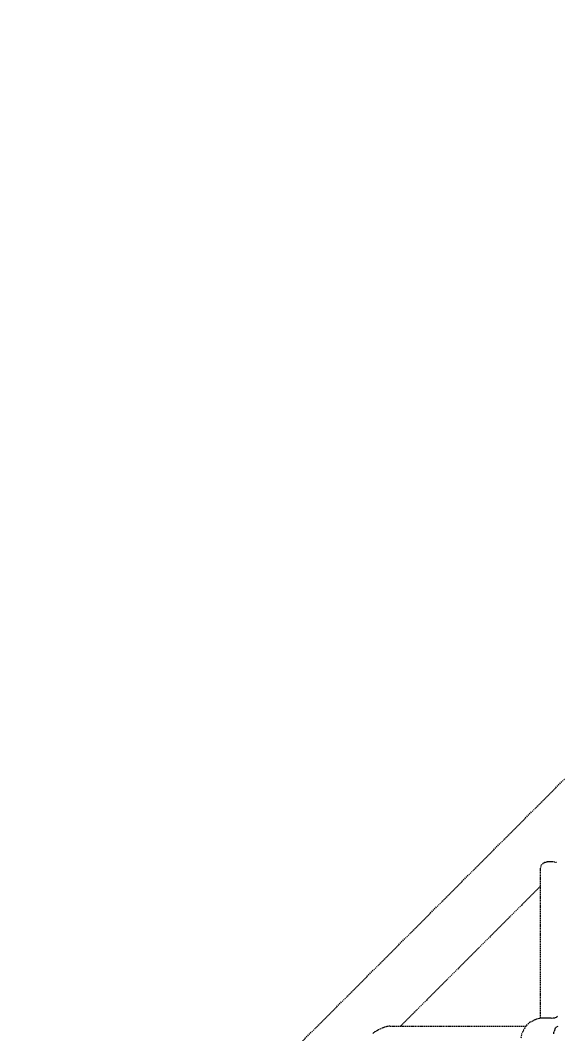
# Model space of a CAD drawing. Header units: millimetres. Extents: x -5899 to 5819, y -5159 to 4068.
# Drawn here: x -2864 to -2315, y 240 to 1275 of the extents above; entities that cross this region are included whole.
import ezdxf

# ---------------------------------------------------------------- set-up
doc = ezdxf.new("R2010")
doc.units = ezdxf.units.MM
doc.linetypes.add('HIDDEN', pattern=[1.905, 1.27, -0.635])
for name, color, linetype in [('DIKOM_ОБЪЕКТ', 7, 'Continuous'), ('DIKOM_РАЗМЕР_ЗОНА', 7, 'Continuous'), ('DIKOM_РАЗМЕР_ОБЪЕКТА', 7, 'Continuous')]:
    doc.layers.add(name, color=color, linetype=linetype)
doc.styles.add('style1', font='arialbd.ttf', dxfattribs={"width": 0.8})
doc.dimstyles.new('1-50', dxfattribs={"dimtxt": 300, "dimasz": 200, "dimexe": 100, "dimexo": 0, "dimgap": 100, "dimtad": 1, "dimtxsty": 'style1', "dimcen": 200, "dimclrd": 7, "dimclre": 7, "dimclrt": 7, "dimadec": 1, "dimazin": 2, "dimtfac": 1, "dimtmove": 0, "dimatfit": 2, "dimfxl": 0, "dimlwd": 25, "dimlwe": 18, "dimarcsym": 0})

# ---------------------------------------------------------------- blocks, each defined once
blk = doc.blocks.new('*D0')
at = {"layer": 'Defpoints', "color": 0, "transparency": 16777216}
for p in [(-587.3, 2301.2), (-4790.6, -2120.1), (-586.7, -2120.1)]:
    blk.add_point(p, dxfattribs=at)
at = {"layer": 'DIKOM_РАЗМЕР_ОБЪЕКТА', "color": 7, "lineweight": 18, "transparency": 16777216}
for p, q in [((-587.3, 2301.2), (-4890.6, 2301.2)), ((-586.7, -2120.1), (-4890.6, -2120.1))]:
    blk.add_line(p, q, dxfattribs=at)
at = {"layer": 'DIKOM_РАЗМЕР_ОБЪЕКТА', "color": 7, "lineweight": 25, "transparency": 16777216}
blk.add_line((-4790.6, 2101.2), (-4790.6, -1920.1), dxfattribs=at)
at = {"layer": 'DIKOM_РАЗМЕР_ОБЪЕКТА', "color": 7, "transparency": 16777216}
for points in [[(-4823.9, 2101.2), (-4757.2, 2101.2), (-4790.6, 2301.2)], [(-4823.9, -1920.1), (-4757.2, -1920.1), (-4790.6, -2120.1)]]:
    blk.add_solid(points, dxfattribs=at)
at = {"layer": 'DIKOM_РАЗМЕР_ОБЪЕКТА', "color": 7, "transparency": 16777216, "insert": (-5069.3, 85.6), "char_height": 300, "attachment_point": 5, "rotation": 90, "style": 'style1'}
blk.add_mtext('{\\fArial|b0|i0|c204|p34;\\H1.16667x;4400}', dxfattribs=at)
blk = doc.blocks.new('*D2')
at = {"layer": 'Defpoints', "color": 0, "transparency": 16777216}
for p in [(-5423.1, 4068.5), (-588.6, 4068.5), (-588.6, -3888.2)]:
    blk.add_point(p, dxfattribs=at)
at = {"layer": 'DIKOM_РАЗМЕР_ЗОНА', "color": 7, "lineweight": 18, "transparency": 16777216}
for p, q in [((-588.6, 4068.5), (-5523.1, 4068.5)), ((-588.6, -3888.2), (-5523.1, -3888.2))]:
    blk.add_line(p, q, dxfattribs=at)
at = {"layer": 'DIKOM_РАЗМЕР_ЗОНА', "color": 7, "lineweight": 25, "transparency": 16777216}
blk.add_line((-5423.1, -3688.2), (-5423.1, 3868.5), dxfattribs=at)
at = {"layer": 'DIKOM_РАЗМЕР_ЗОНА', "color": 7, "transparency": 16777216}
for points in [[(-5456.4, 3868.5), (-5389.8, 3868.5), (-5423.1, 4068.5)], [(-5456.4, -3688.2), (-5389.8, -3688.2), (-5423.1, -3888.2)]]:
    blk.add_solid(points, dxfattribs=at)
at = {"layer": 'DIKOM_РАЗМЕР_ЗОНА', "color": 7, "transparency": 16777216, "insert": (-5701.8, 90.1), "char_height": 300, "attachment_point": 5, "rotation": 90, "style": 'style1'}
blk.add_mtext('{\\fArial|b0|i0|c204|p34;\\H1.16667x;7900}', dxfattribs=at)

msp = doc.modelspace()

# ---------------------------------------------------------------- linework, layer by layer
at = {"layer": 'DIKOM_ОБЪЕКТ', "color": 7, "linetype": 'HIDDEN', "lineweight": 15}
for p, q in [((-2637.619, 170.93), (-1737.798, 1070.777)), ((-2330.311, 414.051), (-2331.053, 413.432)), ((-2329.299, 414.677), (-2330.176, 414.138)), ((-2328.209, 415.174), (-2329.15, 414.748)), ((-2327.584, 415.368), (-2328.046, 415.23)), ((-2327.075, 415.52), (-2327.584, 415.368)), ((-2326.413, 415.638), (-2326.902, 415.56)), ((-2325.849, 415.768), (-2326.413, 415.638)), ((-2324.588, 415.941), (-2325.667, 415.801)), ((-2323.359, 416.004), (-2324.239, 415.967)), ((-2322.158, 416.05), (-2323.165, 416.022)), ((-2320.971, 415.985), (-2321.601, 416.027)), ((-2319.84, 415.931), (-2320.777, 415.979)), ((-2319.203, 415.852), (-2319.653, 415.918)), ((-2317.85, 415.64), (-2318.562, 415.742)), ((-2316.984, 415.423), (-2317.407, 415.539)), ((-2316.249, 415.21), (-2316.842, 415.384)), ((-2332.783, 256.204), (-2332.783, 409.586)), ((-2332.702, 410.234), (-2332.775, 409.694)), ((-2332.334, 411.618), (-2332.598, 410.797)), ((-2331.876, 412.465), (-2332.285, 411.717)), ((-2331.254, 413.237), (-2331.811, 412.561)), ((-2332.783, 390.943), (-2475.524, 248.202)), ((-2346.643, 249.651), (-2349.91, 244.272)), ((-2343.073, 252.185), (-2346.643, 249.651)), ((-2336.873, 255.335), (-2343.073, 252.185)), ((-2331.955, 256.381), (-2336.873, 255.335)), ((-2331.136, 256.26), (-2331.615, 256.318)), ((-2330.417, 256.209), (-2331.136, 256.26)), ((-2329.542, 256.183), (-2330.349, 256.204)), ((-2328.579, 256.185), (-2329.468, 256.18)), ((-2327.54, 256.215), (-2328.506, 256.185)), ((-2326.446, 256.271), (-2327.469, 256.217)), ((-2325.31, 256.355), (-2326.375, 256.275)), ((-2324.142, 256.461), (-2325.242, 256.36)), ((-2322.966, 256.31), (-2323.958, 256.482)), ((-2321.794, 256.196), (-2322.91, 256.303)), ((-2320.638, 256.166), (-2321.743, 256.194)), ((-2319.534, 256.235), (-2320.592, 256.168)), ((-2318.498, 256.402), (-2319.493, 256.24)), ((-2317.551, 256.659), (-2318.46, 256.412)), ((-2316.724, 257.001), (-2317.515, 256.673)), ((-2316.04, 257.426), (-2316.692, 257.019)), ((-2316.013, 257.45), (-2315.498, 257.919)), ((-2315.476, 257.948), (-2315.181, 258.348)), ((-2503.299, 241.205), (-2503.81, 240.629)), ((-2502.554, 241.849), (-2503.299, 241.205)), ((-2501.67, 242.426), (-2502.515, 241.882)), ((-2500.7, 242.889), (-2501.643, 242.442)), ((-2499.161, 243.749), (-2500.42, 242.985)), ((-2498.118, 244.305), (-2499.156, 243.752)), ((-2497.366, 244.707), (-2498.119, 244.305)), ((-2495.579, 245.579), (-2497.333, 244.723)), ((-2493.775, 246.344), (-2495.557, 245.589)), ((-2493.148, 246.57), (-2493.747, 246.355)), ((-2492.598, 246.768), (-2493.148, 246.57)), ((-2492, 246.995), (-2492.598, 246.768)), ((-2490.314, 247.52), (-2491.967, 247.006)), ((-2489.443, 247.726), (-2490.275, 247.53)), ((-2489.002, 247.83), (-2489.443, 247.726)), ((-2487.308, 248.134), (-2488.676, 247.91)), ((-2486.406, 248.182), (-2487.266, 248.137)), ((-2486.028, 248.202), (-2347.524, 248.202)), ((-2352.209, 236.095), (-2351.624, 240.757)), ((-2349.91, 244.272), (-2351.624, 240.757)), ((-2318.958, 240.458), (-2318.88, 241.557)), ((-2318.874, 241.613), (-2318.675, 242.666)), ((-2318.339, 243.744), (-2318.649, 242.762)), ((-2318.07, 244.334), (-2318.322, 243.786)), ((-2317.987, 244.741), (-2317.68, 245.571)), ((-2317.66, 245.608), (-2317.223, 246.339)), ((-2317.198, 246.368), (-2316.629, 246.992)), ((-2316.602, 247.014), (-2315.905, 247.519)), ((-2315.061, 247.903), (-2315.874, 247.534))]:
    msp.add_line(p, q, dxfattribs=at)

# ---------------------------------------------------------------- dimensions: what is measured, and where the dimension line sits
at = {"layer": 'DIKOM_РАЗМЕР_ЗОНА'}
dim = msp.add_linear_dim(base=(-5423.085, 4068.456), p1=(-588.589, -3888.186), p2=(-588.589, 4068.456), angle=90, text='{\\fArial|b0|i0|c204|p34;\\H1.16667x;7900}', dimstyle='1-50', dxfattribs=at)
dim.commit()
dim.dimension.update_dxf_attribs({"geometry": '*D2', "text_midpoint": (-5423.085, 90.075), "dimtype": 161})
at = {"layer": 'DIKOM_РАЗМЕР_ОБЪЕКТА'}
dim = msp.add_linear_dim(base=(-4790.551, -2120.137), p1=(-587.32, 2301.167), p2=(-586.678, -2120.137), angle=90, text='{\\fArial|b0|i0|c204|p34;\\H1.16667x;4400}', dimstyle='1-50', dxfattribs=at)
dim.commit()
dim.dimension.update_dxf_attribs({"geometry": '*D0', "text_midpoint": (-4790.551, 85.551), "dimtype": 160})

doc.saveas('drawing.dxf')
